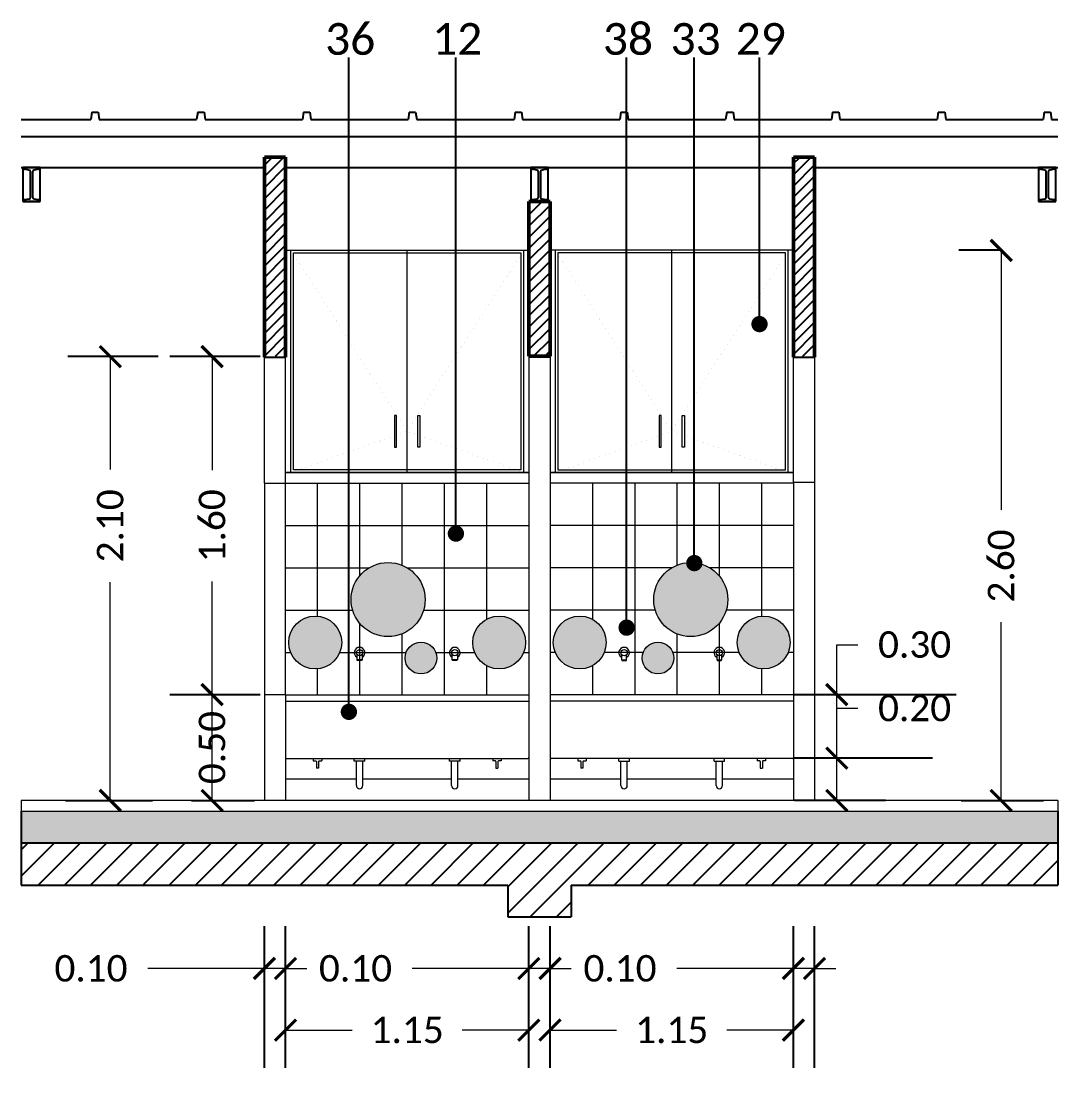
# Model space of a CAD drawing. Header units: metres. Extents: x -127.2 to -72.7, y -10.7 to 45.9.
# Drawn here: x -104.914 to -100.014, y -10.681 to -5.714 of the extents above; entities that cross this region are included whole.
import ezdxf

# ---------------------------------------------------------------- set-up
doc = ezdxf.new("R2010")
doc.units = ezdxf.units.M
doc.header["$LTSCALE"] = 0.05
doc.header["$MEASUREMENT"] = 0
doc.linetypes.add('BORDER', pattern=[44.45, 12.7, -6.35, 12.7, -6.35, 0, -6.35])
for name, color, linetype, lineweight in [('0-COT-1-50', 3, 'Continuous', 5), ('0-T-1-75-TEXTOS', 4, 'Continuous', 5), ('1.PLANTA ART SANITARIOS', 3, 'Continuous', 9), ('2.CORTE CHAPA', 3, 'Continuous', 25), ('2.CORTE PERFILES ESTRUCTURALES', 4, 'Continuous', 25), ('3. LINEA SOLADO', 4, 'Continuous', 18), ('A-LINEAS ---EJES', 253, 'BORDER', 25), ('A-LINEAS ___02', 2, 'Continuous', 0), ('AR-ARTEFACTOS SANITARIOS 02', 1, 'Continuous', 20), ('AR-ARTEFACTOS SANITARIOS DET 01', 1, 'Continuous', 9), ('AR-EQUIPAMIENTO FIJO 02', 1, 'Continuous', 20), ('AR-EQUIPAMIENTO FIJO DET 01', 1, 'Continuous', 9), ('AR-MUROS EN CORTE 05', 3, 'Continuous', 50), ('AR-MUROS EN VISTA 02', 1, 'Continuous', 20), ('en vista', 1, 'Continuous', 5), ('flechitas', 2, 'Continuous', 25), ('REVESTIMIENTOS CERAMICOS', 252, 'Continuous', 0), ('ZINGUERIAS', 1, 'Continuous', 25)]:
    doc.layers.add(name, color=color, linetype=linetype, lineweight=lineweight)
doc.layers.add('2.CORTE PLATEA', color=4, linetype='Continuous')
doc.layers.add('HATCH', color=1, linetype='Continuous')
doc.layers.add('2.CORTE RELLENO MURO', color=7, linetype='Continuous', true_color=0x9e9e9e)
doc.layers.add('AR-MUROS HATCH 00', color=7, linetype='Continuous', true_color=0x8a8a8a)
doc.layers.add('A-HATCHS', color=7, linetype='Continuous', lineweight=0, true_color=0x8c8c8c)
doc.layers.add('no Plot', color=6, linetype='Continuous', plot=False)
doc.styles.add('1-50-TEXTO-CAL', font='calibri.ttf', dxfattribs={"height": 0.125})
doc.styles.add('TCH-1-75-CA', font='calibri.ttf', dxfattribs={"height": 0.15})
doc.dimstyles.new('1-50-COTAS', dxfattribs={"dimtxt": 0.12, "dimasz": 0.1, "dimexe": 0.2, "dimexo": 0.02, "dimgap": 0.1, "dimtad": 0, "dimtoh": 1, "dimzin": 0, "dimdsep": 46, "dimtxsty": '1-50-TEXTO-CAL', "dimblk": 'ARCHTICK', "dimcen": 2, "dimclrd": 256, "dimclre": 250, "dimclrt": 256, "dimadec": 0, "dimazin": 0, "dimtfac": 1, "dimtmove": 0, "dimatfit": 3, "dimldrblk": 'DOT', "dimfxl": 1, "dimfxlon": 1, "dimtzin": 0, "dimlwd": -1, "dimarcsym": 0})

# ---------------------------------------------------------------- blocks, each defined once
blk = doc.blocks.new('_ArchTick')
at = {"color": 0, "linetype": 'ByBlock', "const_width": 0.15}
blk.add_lwpolyline([(-0.5, -0.5), (0.5, 0.5)], dxfattribs=at)
blk = doc.blocks.new('*D80')
at = {"layer": '0-COT-1-50', "color": 250, "lineweight": -2, "transparency": 16777216}
for p, q in [((-100.2754, -6.7979), (-100.4823, -6.7979)), ((-100.4716, -9.3979), (-100.0823, -9.3979))]:
    blk.add_line(p, q, dxfattribs=at)
at = {"layer": '0-COT-1-50', "transparency": 16777216}
for p, q in [((-100.2823, -6.7979), (-100.2823, -8.024)), ((-100.2823, -9.3979), (-100.2823, -8.5554))]:
    blk.add_line(p, q, dxfattribs=at)
at = {"layer": 'Defpoints', "color": 0, "transparency": 16777216}
for p in [(-100.2823, -6.7979), (-100.2554, -6.7979, 0), (-100.4916, -9.3979, 0)]:
    blk.add_point(p, dxfattribs=at)
at = {"layer": '0-COT-1-50', "transparency": 16777216, "xscale": 0.1, "yscale": 0.1, "zscale": 0.1}
for p, rotation in [((-100.2823, -6.7979), 90), ((-100.2823, -9.3979), 270)]:
    blk.add_blockref('_ArchTick', p, dxfattribs=dict(at, rotation=rotation))
at = {"layer": '0-COT-1-50', "transparency": 16777216, "insert": (-100.2823, -8.2897), "char_height": 0.125, "attachment_point": 5, "rotation": 90, "style": '1-50-TEXTO-CAL'}
blk.add_mtext('2.60', dxfattribs=at)
blk = doc.blocks.new('_Dot')
at = {"color": 0, "linetype": 'ByBlock', "lineweight": -2}
blk.add_line((-0.5, 0), (-1, 0), dxfattribs=at)
at = {"color": 0, "linetype": 'ByBlock', "const_width": 0.343}
blk.add_lwpolyline([(-0.171, 0, 1), (0.171, 0, 1)], format="xyb", close=True, dxfattribs=at)
blk = doc.blocks.new('*D79')
at = {"layer": '0-COT-1-50', "transparency": 16777216}
for p, q in [((-101.0592, -9.1979), (-101.0592, -8.9616)), ((-101.0592, -8.9616), (-100.9592, -8.9616)), ((-101.0592, -9.3979), (-101.0592, -9.1979))]:
    blk.add_line(p, q, dxfattribs=at)
at = {"layer": '0-COT-1-50', "color": 250, "lineweight": -2, "transparency": 16777216}
for p, q in [((-100.6066, -9.1979), (-101.2592, -9.1979)), ((-100.8287, -9.3979), (-101.2592, -9.3979))]:
    blk.add_line(p, q, dxfattribs=at)
at = {"layer": 'Defpoints', "color": 0, "transparency": 16777216}
for p in [(-101.0592, -9.1979), (-100.5866, -9.1979, 0), (-100.8087, -9.3979, 0)]:
    blk.add_point(p, dxfattribs=at)
at = {"layer": '0-COT-1-50', "transparency": 16777216, "xscale": 0.1, "yscale": 0.1, "zscale": 0.1}
for p, rotation in [((-101.0592, -9.1979), 90), ((-101.0592, -9.3979), 270)]:
    blk.add_blockref('_ArchTick', p, dxfattribs=dict(at, rotation=rotation))
at = {"layer": '0-COT-1-50', "transparency": 16777216, "insert": (-100.6915, -8.9616), "char_height": 0.125, "attachment_point": 5, "style": '1-50-TEXTO-CAL'}
blk.add_mtext('0.20', dxfattribs=at)
blk = doc.blocks.new('*D85')
at = {"layer": '0-COT-1-50', "color": 250, "lineweight": -2, "transparency": 16777216}
for p, q in [((-103.7844, -8.8979), (-104.2112, -8.8979)), ((-104.1084, -9.3979), (-103.8112, -9.3979))]:
    blk.add_line(p, q, dxfattribs=at)
at = {"layer": '0-COT-1-50', "transparency": 16777216}
blk.add_line((-104.0112, -9.3979), (-104.0112, -8.8979), dxfattribs=at)
at = {"layer": 'Defpoints', "color": 0, "transparency": 16777216}
for p in [(-104.0112, -8.8979), (-103.7644, -8.8979, 0), (-104.1284, -9.3979, 0)]:
    blk.add_point(p, dxfattribs=at)
at = {"layer": '0-COT-1-50', "transparency": 16777216, "xscale": 0.1, "yscale": 0.1, "zscale": 0.1}
for p, rotation in [((-104.0112, -8.8979), 90), ((-104.0112, -9.3979), 270)]:
    blk.add_blockref('_ArchTick', p, dxfattribs=dict(at, rotation=rotation))
at = {"layer": '0-COT-1-50', "transparency": 16777216, "insert": (-104.0112, -9.1479), "char_height": 0.125, "attachment_point": 5, "rotation": 90, "style": '1-50-TEXTO-CAL'}
blk.add_mtext('0.50', dxfattribs=at)
blk = doc.blocks.new('*D86')
at = {"layer": '0-COT-1-50', "color": 250, "lineweight": -2, "transparency": 16777216}
for p, q in [((-103.7843, -7.3003), (-104.2112, -7.3003)), ((-104.0112, -8.8979), (-104.2112, -8.8979))]:
    blk.add_line(p, q, dxfattribs=at)
at = {"layer": '0-COT-1-50', "transparency": 16777216}
for p, q in [((-104.0112, -7.3003), (-104.0112, -7.8371)), ((-104.0112, -8.8979), (-104.0112, -8.3627))]:
    blk.add_line(p, q, dxfattribs=at)
at = {"layer": 'Defpoints', "color": 0, "transparency": 16777216}
for p in [(-104.0112, -7.3003), (-103.7644, -7.3003, -0.0516), (-103.9963, -8.8979, 0)]:
    blk.add_point(p, dxfattribs=at)
at = {"layer": '0-COT-1-50', "transparency": 16777216, "xscale": 0.1, "yscale": 0.1, "zscale": 0.1}
for p, rotation in [((-104.0112, -7.3003), 90), ((-104.0112, -8.8979), 270)]:
    blk.add_blockref('_ArchTick', p, dxfattribs=dict(at, rotation=rotation))
at = {"layer": '0-COT-1-50', "transparency": 16777216, "insert": (-104.0112, -8.0999), "char_height": 0.125, "attachment_point": 5, "rotation": 90, "style": '1-50-TEXTO-CAL'}
blk.add_mtext('1.60', dxfattribs=at)
blk = doc.blocks.new('*D87')
at = {"layer": '0-COT-1-50', "color": 250, "lineweight": -2, "transparency": 16777216}
for p, q in [((-104.2659, -7.3003), (-104.6927, -7.3003)), ((-104.704, -9.3979), (-104.2927, -9.3979))]:
    blk.add_line(p, q, dxfattribs=at)
at = {"layer": '0-COT-1-50', "transparency": 16777216}
for p, q in [((-104.4927, -7.3003), (-104.4927, -7.8342)), ((-104.4927, -9.3979), (-104.4927, -8.3656))]:
    blk.add_line(p, q, dxfattribs=at)
at = {"layer": 'Defpoints', "color": 0, "transparency": 16777216}
for p in [(-104.4927, -7.3003), (-104.246, -7.3003, -0.0516), (-104.7239, -9.3979, 0.0162)]:
    blk.add_point(p, dxfattribs=at)
at = {"layer": '0-COT-1-50', "transparency": 16777216, "xscale": 0.1, "yscale": 0.1, "zscale": 0.1}
for p, rotation in [((-104.4927, -7.3003), 90), ((-104.4927, -9.3979), 270)]:
    blk.add_blockref('_ArchTick', p, dxfattribs=dict(at, rotation=rotation))
at = {"layer": '0-COT-1-50', "transparency": 16777216, "insert": (-104.4927, -8.0999), "char_height": 0.125, "attachment_point": 5, "rotation": 90, "style": '1-50-TEXTO-CAL'}
blk.add_mtext('2.10', dxfattribs=at)
blk = doc.blocks.new('*D88')
at = {"layer": '0-COT-1-50', "transparency": 16777216}
for p, q in [((-101.0592, -8.8979), (-101.0592, -8.6616)), ((-101.0592, -8.6616), (-100.9592, -8.6616)), ((-101.0592, -9.1979), (-101.0592, -8.8979))]:
    blk.add_line(p, q, dxfattribs=at)
at = {"layer": '0-COT-1-50', "color": 250, "lineweight": -2, "transparency": 16777216}
for p, q in [((-100.4956, -8.8979), (-101.2592, -8.8979)), ((-100.8287, -9.1979), (-101.2592, -9.1979))]:
    blk.add_line(p, q, dxfattribs=at)
at = {"layer": 'Defpoints', "color": 0, "transparency": 16777216}
for p in [(-101.0592, -8.8979), (-100.4756, -8.8979, 0), (-100.8087, -9.1979, 0)]:
    blk.add_point(p, dxfattribs=at)
at = {"layer": '0-COT-1-50', "transparency": 16777216, "xscale": 0.1, "yscale": 0.1, "zscale": 0.1}
for p, rotation in [((-101.0592, -8.8979), 90), ((-101.0592, -9.1979), 270)]:
    blk.add_blockref('_ArchTick', p, dxfattribs=dict(at, rotation=rotation))
at = {"layer": '0-COT-1-50', "transparency": 16777216, "insert": (-100.6915, -8.6616), "char_height": 0.125, "attachment_point": 5, "style": '1-50-TEXTO-CAL'}
blk.add_mtext('0.30', dxfattribs=at)
blk = doc.blocks.new('*D91')
at = {"layer": '0-COT-1-50', "color": 250, "lineweight": -2, "transparency": 16777216}
for p, q in [((-102.4144, -10.6611), (-102.4144, -10.2829)), ((-101.2644, -10.6611), (-101.2644, -10.2829))]:
    blk.add_line(p, q, dxfattribs=at)
at = {"layer": '0-COT-1-50', "transparency": 16777216}
for p, q in [((-102.4144, -10.4829), (-102.0999, -10.4829)), ((-101.2644, -10.4829), (-101.579, -10.4829))]:
    blk.add_line(p, q, dxfattribs=at)
at = {"layer": 'Defpoints', "color": 0, "transparency": 16777216}
for p in [(-102.4144, -10.4829), (-102.4144, -10.6811, 0), (-101.2644, -10.6811, 0)]:
    blk.add_point(p, dxfattribs=at)
at = {"layer": '0-COT-1-50', "transparency": 16777216, "xscale": 0.1, "yscale": 0.1, "zscale": 0.1, "rotation": 180}
blk.add_blockref('_ArchTick', (-102.4144, -10.4829), dxfattribs=at)
at = {"layer": '0-COT-1-50', "transparency": 16777216, "xscale": 0.1, "yscale": 0.1, "zscale": 0.1}
blk.add_blockref('_ArchTick', (-101.2644, -10.4829), dxfattribs=at)
at = {"layer": '0-COT-1-50', "transparency": 16777216, "insert": (-101.8394, -10.4829), "char_height": 0.125, "attachment_point": 5, "style": '1-50-TEXTO-CAL'}
blk.add_mtext('1.15', dxfattribs=at)
blk = doc.blocks.new('*D92')
at = {"layer": '0-COT-1-50', "color": 250, "lineweight": -2, "transparency": 16777216}
for p, q in [((-101.2644, -10.6611), (-101.2644, -9.9919)), ((-101.1644, -10.6611), (-101.1644, -9.9919))]:
    blk.add_line(p, q, dxfattribs=at)
at = {"layer": '0-COT-1-50', "transparency": 16777216}
for p, q in [((-101.2644, -10.1919), (-101.8159, -10.1919)), ((-101.1644, -10.1919), (-101.2644, -10.1919)), ((-101.1644, -10.1919), (-101.0644, -10.1919))]:
    blk.add_line(p, q, dxfattribs=at)
at = {"layer": 'Defpoints', "color": 0, "transparency": 16777216}
for p in [(-101.2644, -10.1919), (-101.2644, -10.6811, 0), (-101.1644, -10.6811, 0)]:
    blk.add_point(p, dxfattribs=at)
at = {"layer": '0-COT-1-50', "transparency": 16777216, "xscale": 0.1, "yscale": 0.1, "zscale": 0.1}
blk.add_blockref('_ArchTick', (-101.2644, -10.1919), dxfattribs=at)
at = {"layer": '0-COT-1-50', "transparency": 16777216, "xscale": 0.1, "yscale": 0.1, "zscale": 0.1, "rotation": 180}
blk.add_blockref('_ArchTick', (-101.1644, -10.1919), dxfattribs=at)
at = {"layer": '0-COT-1-50', "transparency": 16777216, "insert": (-102.0836, -10.1919), "char_height": 0.125, "attachment_point": 5, "style": '1-50-TEXTO-CAL'}
blk.add_mtext('0.10', dxfattribs=at)
blk = doc.blocks.new('*D93')
at = {"layer": '0-COT-1-50', "color": 250, "lineweight": -2, "transparency": 16777216}
for p, q in [((-103.6644, -10.6611), (-103.6644, -10.2829)), ((-102.5144, -10.6611), (-102.5144, -10.2829))]:
    blk.add_line(p, q, dxfattribs=at)
at = {"layer": '0-COT-1-50', "transparency": 16777216}
for p, q in [((-103.6644, -10.4829), (-103.3499, -10.4829)), ((-102.5144, -10.4829), (-102.829, -10.4829))]:
    blk.add_line(p, q, dxfattribs=at)
at = {"layer": 'Defpoints', "color": 0, "transparency": 16777216}
for p in [(-103.6644, -10.4829), (-103.6644, -10.6811, 0), (-102.5144, -10.6811, 0)]:
    blk.add_point(p, dxfattribs=at)
at = {"layer": '0-COT-1-50', "transparency": 16777216, "xscale": 0.1, "yscale": 0.1, "zscale": 0.1, "rotation": 180}
blk.add_blockref('_ArchTick', (-103.6644, -10.4829), dxfattribs=at)
at = {"layer": '0-COT-1-50', "transparency": 16777216, "xscale": 0.1, "yscale": 0.1, "zscale": 0.1}
blk.add_blockref('_ArchTick', (-102.5144, -10.4829), dxfattribs=at)
at = {"layer": '0-COT-1-50', "transparency": 16777216, "insert": (-103.0894, -10.4829), "char_height": 0.125, "attachment_point": 5, "style": '1-50-TEXTO-CAL'}
blk.add_mtext('1.15', dxfattribs=at)
blk = doc.blocks.new('*D94')
at = {"layer": '0-COT-1-50', "color": 250, "lineweight": -2, "transparency": 16777216}
for p, q in [((-102.5144, -10.6611), (-102.5144, -9.9919)), ((-102.4144, -10.6611), (-102.4144, -9.9919))]:
    blk.add_line(p, q, dxfattribs=at)
at = {"layer": '0-COT-1-50', "transparency": 16777216}
for p, q in [((-102.5144, -10.1919), (-103.0659, -10.1919)), ((-102.4144, -10.1919), (-102.5144, -10.1919)), ((-102.4144, -10.1919), (-102.3144, -10.1919))]:
    blk.add_line(p, q, dxfattribs=at)
at = {"layer": 'Defpoints', "color": 0, "transparency": 16777216}
for p in [(-102.5144, -10.1919), (-102.5144, -10.6811, 0), (-102.4144, -10.6811, 0)]:
    blk.add_point(p, dxfattribs=at)
at = {"layer": '0-COT-1-50', "transparency": 16777216, "xscale": 0.1, "yscale": 0.1, "zscale": 0.1}
blk.add_blockref('_ArchTick', (-102.5144, -10.1919), dxfattribs=at)
at = {"layer": '0-COT-1-50', "transparency": 16777216, "xscale": 0.1, "yscale": 0.1, "zscale": 0.1, "rotation": 180}
blk.add_blockref('_ArchTick', (-102.4144, -10.1919), dxfattribs=at)
at = {"layer": '0-COT-1-50', "transparency": 16777216, "insert": (-103.3336, -10.1919), "char_height": 0.125, "attachment_point": 5, "style": '1-50-TEXTO-CAL'}
blk.add_mtext('0.10', dxfattribs=at)
blk = doc.blocks.new('*D95')
at = {"layer": '0-COT-1-50', "color": 250, "lineweight": -2, "transparency": 16777216}
for p, q in [((-103.7644, -10.6611), (-103.7644, -9.9919)), ((-103.6644, -10.6611), (-103.6644, -9.9919))]:
    blk.add_line(p, q, dxfattribs=at)
at = {"layer": '0-COT-1-50', "transparency": 16777216}
for p, q in [((-103.7644, -10.1919), (-104.3159, -10.1919)), ((-103.6644, -10.1919), (-103.7644, -10.1919)), ((-103.6644, -10.1919), (-103.5644, -10.1919))]:
    blk.add_line(p, q, dxfattribs=at)
at = {"layer": 'Defpoints', "color": 0, "transparency": 16777216}
for p in [(-103.7644, -10.1919), (-103.7644, -10.6811, 0), (-103.6644, -10.6811, 0)]:
    blk.add_point(p, dxfattribs=at)
at = {"layer": '0-COT-1-50', "transparency": 16777216, "xscale": 0.1, "yscale": 0.1, "zscale": 0.1}
blk.add_blockref('_ArchTick', (-103.7644, -10.1919), dxfattribs=at)
at = {"layer": '0-COT-1-50', "transparency": 16777216, "xscale": 0.1, "yscale": 0.1, "zscale": 0.1, "rotation": 180}
blk.add_blockref('_ArchTick', (-103.6644, -10.1919), dxfattribs=at)
at = {"layer": '0-COT-1-50', "transparency": 16777216, "insert": (-104.5836, -10.1919), "char_height": 0.125, "attachment_point": 5, "style": '1-50-TEXTO-CAL'}
blk.add_mtext('0.10', dxfattribs=at)

msp = doc.modelspace()

# ---------------------------------------------------------------- hatches: boundary and pattern name
at = {"layer": '2.CORTE RELLENO MURO'}
msp.add_hatch(color=256, dxfattribs=at).paths.add_polyline_path([(-100.0139, -9.4479), (-104.9144, -9.4479), (-104.9144, -9.5979), (-100.0139, -9.5979)])
at = {"layer": 'A-HATCHS'}
h = msp.add_hatch(color=256, dxfattribs=at)
h.dxf.hatch_style = 1
h.set_gradient(color1=(132, 132, 132), tint=1)
h.paths.add_polyline_path([(-103.0046, -8.4484, 1), (-103.3546, -8.4484, 1)])
h = msp.add_hatch(color=256, dxfattribs=at)
h.dxf.hatch_style = 1
h.set_gradient(color1=(132, 132, 132), tint=1)
h.paths.add_polyline_path([(-101.9243, -8.4484, 1), (-101.5743, -8.4484, 1)])
h = msp.add_hatch(color=256, dxfattribs=at)
h.dxf.hatch_style = 1
h.set_gradient(color1=(132, 132, 132), tint=1)
h.paths.add_polyline_path([(-103.399, -8.6514, 1), (-103.649, -8.6514, 1)])
h = msp.add_hatch(color=256, dxfattribs=at)
h.dxf.hatch_style = 1
h.set_gradient(color1=(132, 132, 132), tint=1)
h.paths.add_polyline_path([(-102.399, -8.6514, 1), (-102.149, -8.6514, 1)])
h = msp.add_hatch(color=256, dxfattribs=at)
h.dxf.hatch_style = 1
h.set_gradient(color1=(132, 132, 132), tint=1)
h.paths.add_polyline_path([(-101.5299, -8.6514, 1), (-101.2799, -8.6514, 1)])
h = msp.add_hatch(color=256, dxfattribs=at)
h.dxf.hatch_style = 1
h.set_gradient(color1=(132, 132, 132), tint=1)
h.paths.add_polyline_path([(-102.9497, -8.7251, 1), (-103.0997, -8.7251, 1)])
at = {"layer": 'AR-MUROS HATCH 00'}
h = msp.add_hatch(dxfattribs=at)
h.set_pattern_fill('ANSI31', color=256, scale=0.3, style=0)
h.paths.add_polyline_path([(-103.7644, -7.2979), (-103.7644, -6.3569), (-103.6644, -6.3569), (-103.6644, -7.2979)])
h = msp.add_hatch(dxfattribs=at)
h.set_pattern_fill('ANSI31', color=256, scale=0.3, style=0)
h.paths.add_polyline_path([(-101.2644, -7.2979), (-101.2644, -6.3569), (-101.1644, -6.3569), (-101.1644, -7.2979)])
h = msp.add_hatch(dxfattribs=at)
h.set_pattern_fill('ANSI31', color=256, scale=0.3, style=0)
h.paths.add_polyline_path([(-102.4144, -6.5672), (-102.5144, -6.5672), (-102.5144, -7.2979), (-102.4144, -7.2979)])
at = {"layer": 'en vista'}
h = msp.add_hatch(color=256, dxfattribs=at)
h.dxf.hatch_style = 1
h.set_gradient(color1=(132, 132, 132), tint=1)
h.paths.add_polyline_path([(-102.5299, -8.6514, 1), (-102.7799, -8.6514, 1)])
edge = h.paths.add_edge_path(flags=0)
edge.add_arc((-102.6549, -8.6514), 0.125, 0, 180)
edge.add_arc((-102.6549, -8.6514), 0.125, 180, 360)
edge = h.paths.add_edge_path(flags=0)
edge.add_arc((-102.6549, -8.6514), 0.125, 0, 180)
edge.add_arc((-102.6549, -8.6514), 0.125, 180, 360)
edge = h.paths.add_edge_path(flags=0)
edge.add_arc((-102.6549, -8.6514), 0.125, 0, 180)
edge.add_arc((-102.6549, -8.6514), 0.125, 180, 360)
h = msp.add_hatch(color=256, dxfattribs=at)
h.dxf.hatch_style = 1
h.set_gradient(color1=(132, 132, 132), tint=1)
h.paths.add_polyline_path([(-101.9792, -8.7251, 1), (-101.8292, -8.7251, 1)])
at = {"layer": 'HATCH', "ltscale": 2}
h = msp.add_hatch(dxfattribs=at)
h.set_pattern_fill('ANSI31', color=256, scale=0.7, style=0)
h.paths.add_polyline_path([(-102.3144, -9.7979), (-100.0139, -9.7979), (-100.0139, -9.5979), (-104.9144, -9.5979), (-104.9144, -9.7979), (-102.6144, -9.7979), (-102.6144, -9.9479), (-102.3144, -9.9479)])

# ---------------------------------------------------------------- linework, layer by layer
at = {"layer": '1.PLANTA ART SANITARIOS', "elevation": 0}
for points in [[(-103.1394, -7.5779), (-103.1494, -7.5779), (-103.1494, -7.7279), (-103.1394, -7.7279)], [(-103.0394, -7.5779), (-103.0294, -7.5779), (-103.0294, -7.7279), (-103.0394, -7.7279)], [(-101.8894, -7.5779), (-101.8994, -7.5779), (-101.8994, -7.7279), (-101.8894, -7.7279)], [(-101.7894, -7.5779), (-101.7794, -7.5779), (-101.7794, -7.7279), (-101.7894, -7.7279)]]:
    msp.add_lwpolyline(points, close=True, dxfattribs=at)
at = {"layer": '2.CORTE CHAPA'}
for p, q in [((-104.5794, -6.1454, 31.3086), (-104.5844, -6.1804, 33.5586)), ((-104.5794, -6.1454, 32.0777), (-104.5494, -6.1454, 32.1214)), ((-104.5494, -6.1454, 31.3086), (-104.5444, -6.1804, 33.5586)), ((-104.0794, -6.1454, 30.579), (-104.0844, -6.1804, 32.8291)), ((-104.0794, -6.1454, 31.3481), (-104.0494, -6.1454, 31.3919)), ((-104.0494, -6.1454, 30.579), (-104.0444, -6.1804, 32.8291)), ((-103.5794, -6.1454, 31.3086), (-103.5844, -6.1804, 33.5586)), ((-103.5794, -6.1454, 32.0777), (-103.5494, -6.1454, 32.1214)), ((-103.5494, -6.1454, 31.3086), (-103.5444, -6.1804, 33.5586)), ((-103.0794, -6.1454, 30.579), (-103.0844, -6.1804, 32.8291)), ((-103.0794, -6.1454, 31.3481), (-103.0494, -6.1454, 31.3919)), ((-103.0494, -6.1454, 30.579), (-103.0444, -6.1804, 32.8291)), ((-102.5794, -6.1454, 31.3086), (-102.5844, -6.1804, 33.5586)), ((-102.5794, -6.1454, 32.0777), (-102.5494, -6.1454, 32.1214)), ((-102.5494, -6.1454, 31.3086), (-102.5444, -6.1804, 33.5586)), ((-102.0794, -6.1454, 30.579), (-102.0844, -6.1804, 32.8291)), ((-102.0794, -6.1454, 31.3481), (-102.0494, -6.1454, 31.3919)), ((-102.0494, -6.1454, 30.579), (-102.0444, -6.1804, 32.8291)), ((-101.5794, -6.1454, 31.3086), (-101.5844, -6.1804, 33.5586)), ((-101.5794, -6.1454, 32.0777), (-101.5494, -6.1454, 32.1214)), ((-101.5494, -6.1454, 31.3086), (-101.5444, -6.1804, 33.5586)), ((-101.0794, -6.1454, 30.579), (-101.0844, -6.1804, 32.8291)), ((-101.0794, -6.1454, 31.3481), (-101.0494, -6.1454, 31.3919)), ((-101.0494, -6.1454, 30.579), (-101.0444, -6.1804, 32.8291)), ((-100.5794, -6.1454, 31.3086), (-100.5844, -6.1804, 33.5586)), ((-100.5794, -6.1454, 32.0777), (-100.5494, -6.1454, 32.1214)), ((-100.5494, -6.1454, 31.3086), (-100.5444, -6.1804, 33.5586)), ((-100.0794, -6.1454, 30.579), (-100.0844, -6.1804, 32.8291)), ((-100.0794, -6.1454, 31.3481), (-100.0494, -6.1454, 31.3919)), ((-100.0494, -6.1454, 30.579), (-100.0444, -6.1804, 32.8291)), ((-104.9144, -6.1804, 18.4572), (-104.5844, -6.1804, 18.9387)), ((-104.5444, -6.1804, 18.9971), (-104.0844, -6.1804, 19.6683)), ((-104.0444, -6.1804, 19.7266), (-103.5844, -6.1804, 20.3978)), ((-103.5444, -6.1804, 20.4562), (-103.0844, -6.1804, 21.1273)), ((-103.0444, -6.1804, 21.1857), (-102.5844, -6.1804, 21.8569)), ((-102.5444, -6.1804, 21.9152), (-102.0844, -6.1804, 22.5864)), ((-102.0444, -6.1804, 22.6448), (-101.5844, -6.1804, 23.316)), ((-101.5444, -6.1804, 23.3743), (-101.0844, -6.1804, 24.0455)), ((-101.0444, -6.1804, 24.1039), (-100.5844, -6.1804, 24.775)), ((-100.5444, -6.1804, 24.8334), (-100.0844, -6.1804, 25.5046)), ((-100.0444, -6.1804, 25.5629), (-100.0144, -6.1804, 25.6067)), ((-104.9144, -6.2604, 18.398), (-100.0144, -6.2604, 25.5245))]:
    msp.add_line(p, q, dxfattribs=at)
at = {"layer": '2.CORTE PERFILES ESTRUCTURALES'}
for p, q in [((-104.8234, -6.4069, 0), (-104.9054, -6.4069, 0)), ((-104.9054, -6.4069, 0), (-104.9054, -6.5672, -20)), ((-104.8234, -6.4069, 20), (-104.9054, -6.4069, 20)), ((-104.8234, -6.5672, -20), (-104.8234, -6.4069, 0)), ((-102.4234, -6.4069, 25), (-102.5054, -6.4069, 25)), ((-102.4234, -6.4069, 5), (-102.5054, -6.4069, 5)), ((-102.5054, -6.4069, 5), (-102.5054, -6.5672, -15)), ((-102.4234, -6.5672, -15), (-102.4234, -6.4069, 5)), ((-100.0234, -6.4069, 10), (-100.1054, -6.4069, 10)), ((-100.1054, -6.4069, 10), (-100.1054, -6.5672, -10)), ((-100.0234, -6.4069, 30), (-100.1054, -6.4069, 30)), ((-100.0234, -6.5672, -10), (-100.0234, -6.4069, 10)), ((-104.877, -6.4184, 10), (-104.8978, -6.4149, 20)), ((-104.8694, -6.5473, -20), (-104.8694, -6.4267, 10)), ((-104.8595, -6.4267, 10), (-104.8595, -6.5473, -20)), ((-104.8311, -6.4149, 20), (-104.8519, -6.4184, 10)), ((-102.477, -6.4184, 15), (-102.4978, -6.4149, 25)), ((-102.4694, -6.5473, -15), (-102.4694, -6.4267, 15)), ((-102.4595, -6.4267, 15), (-102.4595, -6.5473, -15)), ((-102.4311, -6.4149, 25), (-102.4519, -6.4184, 15)), ((-100.077, -6.4184, 20), (-100.0978, -6.4149, 30)), ((-100.0694, -6.5473, -10), (-100.0694, -6.4267, 20)), ((-100.0595, -6.4267, 20), (-100.0595, -6.5473, -10)), ((-100.0311, -6.4149, 30), (-100.0519, -6.4184, 20)), ((-104.877, -6.5556, -20), (-104.8978, -6.5592, -10)), ((-104.8311, -6.5592, -10), (-104.8519, -6.5556, -20)), ((-102.477, -6.5556, -15), (-102.4978, -6.5592, -5)), ((-102.4311, -6.5592, -5), (-102.4519, -6.5556, -15)), ((-100.077, -6.5556, -10), (-100.0978, -6.5592, 0)), ((-100.0311, -6.5592, 0), (-100.0519, -6.5556, -10)), ((-104.8234, -6.5671, -10), (-104.9054, -6.5671, -10)), ((-104.9054, -6.5672, -20), (-104.8234, -6.5672, -20)), ((-102.4234, -6.5671, -5), (-102.5054, -6.5671, -5)), ((-102.5054, -6.5672, -15), (-102.4234, -6.5672, -15)), ((-100.0234, -6.5671, 0), (-100.1054, -6.5671, 0)), ((-100.1054, -6.5672, -10), (-100.0234, -6.5672, -10))]:
    msp.add_line(p, q, dxfattribs=at)
for centre, radius, start, end in [((-104.8978, -6.4072, 20), 0.00762, 177.3735, 270.1024), ((-104.8311, -6.4072, 20), 0.00762, 269.8976, 2.6265), ((-102.4978, -6.4072, 25), 0.00762, 177.3735, 270.1024), ((-102.4311, -6.4072, 25), 0.00762, 269.8976, 2.6265), ((-100.0978, -6.4072, 30), 0.00762, 177.3735, 270.1024), ((-100.0311, -6.4072, 30), 0.00762, 269.8976, 2.6265), ((-104.878, -6.427, 10), 0.00863, 1.8906, 83.4072), ((-104.8509, -6.427, 10), 0.00863, 96.5928, 178.1094), ((-102.478, -6.427, 15), 0.00863, 1.8906, 83.4072), ((-102.4509, -6.427, 15), 0.00863, 96.5928, 178.1094), ((-100.078, -6.427, 20), 0.00863, 1.8906, 83.4072), ((-100.0509, -6.427, 20), 0.00863, 96.5928, 178.1094), ((-104.878, -6.547, -20), 0.00863, 276.5928, 358.1094), ((-104.8509, -6.547, -20), 0.00863, 181.8906, 263.4072), ((-102.478, -6.547, -15), 0.00863, 276.5928, 358.1094), ((-102.4509, -6.547, -15), 0.00863, 181.8906, 263.4072), ((-100.078, -6.547, -10), 0.00863, 276.5928, 358.1094), ((-100.0509, -6.547, -10), 0.00863, 181.8906, 263.4072), ((-104.8978, -6.5668, -10), 0.00762, 89.8976, 182.6265), ((-104.8311, -6.5668, -10), 0.00762, 357.3735, 90.1024), ((-102.4978, -6.5668, -5), 0.00762, 89.8976, 182.6265), ((-102.4311, -6.5668, -5), 0.00762, 357.3735, 90.1024), ((-100.0978, -6.5668, 0), 0.00762, 89.8976, 182.6265), ((-100.0311, -6.5668, 0), 0.00762, 357.3735, 90.1024)]:
    msp.add_arc(centre, radius, start, end, dxfattribs=at)
at = {"layer": '2.CORTE PLATEA'}
for p, q in [((-104.9144, -9.4479, 0), (-104.9144, -9.7979, 0)), ((-100.0139, -9.4479, 0), (-100.0139, -9.7979, 0)), ((-104.9144, -9.5979, 0), (-100.0139, -9.5979, 0)), ((-104.9144, -9.7979, 0), (-102.6144, -9.7979, 0)), ((-102.6144, -9.7979, 0), (-102.6144, -9.9479, 0)), ((-102.3144, -9.7979, 0), (-102.3144, -9.9479, 0)), ((-102.3144, -9.7979, 0), (-100.0139, -9.7979, 0)), ((-102.6144, -9.9479, 0), (-102.3144, -9.9479, 0))]:
    msp.add_line(p, q, dxfattribs=at)
at = {"layer": '3. LINEA SOLADO'}
for p, q in [((-100.0144, -9.3979, 0), (-104.9144, -9.3979, 0)), ((-104.9144, -9.3979, 0), (-104.9144, -9.4479, 0)), ((-100.0144, -9.3979, 0), (-100.0144, -9.4479, 0)), ((-104.9144, -9.4479, 0), (-100.0139, -9.4479, 0))]:
    msp.add_line(p, q, dxfattribs=at)
at = {"layer": 'A-HATCHS'}
for p, q in [((-103.6644, -7.8979, 0), (-102.5144, -7.8979, 0)), ((-103.5144, -7.8979, 0), (-103.5144, -8.5267, 0)), ((-103.3144, -7.8979, 0), (-103.3144, -8.3368, 0)), ((-103.1144, -7.8979, 0), (-103.1144, -8.2859, 0)), ((-102.9144, -7.8979, 0), (-102.9144, -8.8979, 0)), ((-102.7144, -7.8979, 0), (-102.7144, -8.5415, 0)), ((-101.2644, -7.8979, 0), (-102.4144, -7.8979, 0)), ((-102.2144, -7.8979, 0), (-102.2144, -8.5415, 0)), ((-102.0144, -7.8979, 0), (-102.0144, -8.8979, 0)), ((-101.8144, -7.8979, 0), (-101.8144, -8.2859, 0)), ((-101.6144, -7.8979, 0), (-101.6144, -8.3368, 0)), ((-101.4144, -7.8979, 0), (-101.4144, -8.5267, 0)), ((-103.6644, -8.0979, 0), (-102.5144, -8.0979, 0)), ((-101.2644, -8.0979, 0), (-102.4144, -8.0979, 0)), ((-103.6644, -8.2979, 0), (-103.269, -8.2979, 0)), ((-103.0903, -8.2979, 0), (-102.5144, -8.2979, 0)), ((-101.8386, -8.2979, 0), (-102.4144, -8.2979, 0)), ((-101.2644, -8.2979, 0), (-101.6599, -8.2979, 0)), ((-103.6644, -8.4979, 0), (-103.3475, -8.4979, 0)), ((-103.0118, -8.4979, 0), (-102.5144, -8.4979, 0)), ((-101.9171, -8.4979, 0), (-102.4144, -8.4979, 0)), ((-101.2644, -8.4979, 0), (-101.5814, -8.4979, 0)), ((-103.3144, -8.5599, 0), (-103.3144, -8.8979, 0)), ((-101.6144, -8.5599, 0), (-101.6144, -8.8979, 0)), ((-103.3144, -8.593, 0), (-103.3144, -8.8766, 0)), ((-103.1144, -8.6108, 0), (-103.1144, -8.8979, 0)), ((-101.8144, -8.6108, 0), (-101.8144, -8.8979, 0)), ((-101.6145, -8.593, 0), (-101.6145, -8.8766, 0)), ((-103.6644, -8.6979, 0), (-103.6401, -8.6979, 0)), ((-103.408, -8.6979, 0), (-103.0946, -8.6979, 0)), ((-102.5388, -8.6979, 0), (-102.5144, -8.6979, 0)), ((-102.3901, -8.6979, 0), (-102.4144, -8.6979, 0)), ((-101.9741, -8.6979, 0), (-102.158, -8.6979, 0)), ((-101.5209, -8.6979, 0), (-101.8343, -8.6979, 0)), ((-101.2644, -8.6979, 0), (-101.2888, -8.6979, 0)), ((-103.5144, -8.776, 0), (-103.5144, -8.8979, 0)), ((-102.7144, -8.7613, 0), (-102.7144, -8.8979, 0)), ((-102.2144, -8.7613, 0), (-102.2144, -8.8979, 0)), ((-101.4144, -8.776, 0), (-101.4144, -8.8979, 0))]:
    msp.add_line(p, q, dxfattribs=at)
at = {"layer": 'A-LINEAS ---EJES', "const_width": 0.0001, "elevation": 0}
for points in [[(-103.6394, -6.7979), (-103.0894, -7.6529), (-103.6394, -7.8479)], [(-102.5395, -6.7979), (-103.0894, -7.6529), (-102.5394, -7.8479)], [(-102.3894, -6.7979), (-101.8394, -7.6529), (-102.3894, -7.8479)], [(-101.2895, -6.7979), (-101.8394, -7.6529), (-101.2894, -7.8479)]]:
    msp.add_lwpolyline(points, dxfattribs=at)
at = {"layer": 'A-LINEAS ___02'}
for p, q in [((-103.3294, -9.2979, 0), (-103.6644, -9.2979, 0)), ((-102.8794, -9.2979, 0), (-103.2994, -9.2979, 0)), ((-102.5144, -9.2979, 0), (-102.8494, -9.2979, 0)), ((-102.0794, -9.2979, 0), (-102.4144, -9.2979, 0)), ((-101.6294, -9.2979, 0), (-102.0494, -9.2979, 0)), ((-101.2644, -9.2979, 0), (-101.5994, -9.2979, 0))]:
    msp.add_line(p, q, dxfattribs=at)
at = {"layer": 'AR-ARTEFACTOS SANITARIOS 02'}
for p, q in [((-103.6644, -8.8979, 0), (-102.5144, -8.8979, 0)), ((-103.6644, -8.8979, 0), (-103.6644, -9.1945, 0)), ((-103.6644, -8.9279, 0), (-102.5144, -8.9279, 0)), ((-102.5144, -8.8979, 0), (-102.5144, -9.1927, 0)), ((-101.2644, -8.8979, 0), (-102.4144, -8.8979, 0)), ((-102.4144, -8.8979, 0), (-102.4144, -9.1927, 0)), ((-101.2644, -8.9279, 0), (-102.4144, -8.9279, 0)), ((-101.2644, -8.8979, 0), (-101.2644, -9.1945, 0)), ((-103.6594, -9.1995, 0), (-103.3105, -9.1995, 0)), ((-103.3105, -9.1995, 0), (-102.519, -9.1995, 0)), ((-101.6184, -9.1995, 0), (-102.4099, -9.1995, 0)), ((-101.2694, -9.1995, 0), (-101.6184, -9.1995, 0))]:
    msp.add_line(p, q, dxfattribs=at)
for centre, start, end in [((-103.6594, -9.1945, 0), 180, 270), ((-102.5194, -9.1945, 0), 270, 0), ((-102.4094, -9.1945, 0), 180, 270), ((-101.2694, -9.1945, 0), 270, 0)]:
    msp.add_arc(centre, 0.005, start, end, dxfattribs=at)
at = {"layer": 'AR-ARTEFACTOS SANITARIOS DET 01'}
for p, q in [((-103.3226, -8.7329, 0), (-103.3226, -8.7359, 0)), ((-103.3199, -8.7329, 0), (-103.3199, -8.7359, 0)), ((-103.3173, -8.7329, 0), (-103.3173, -8.7359, 0)), ((-103.3146, -8.7329, 0), (-103.3146, -8.7359, 0)), ((-103.312, -8.7329, 0), (-103.312, -8.7359, 0)), ((-103.3093, -8.7329, 0), (-103.3093, -8.7359, 0)), ((-103.3067, -8.7329, 0), (-103.3067, -8.7359, 0)), ((-102.8726, -8.7329, 0), (-102.8726, -8.7359, 0)), ((-102.87, -8.7329, 0), (-102.87, -8.7359, 0)), ((-102.8673, -8.7329, 0), (-102.8673, -8.7359, 0)), ((-102.8647, -8.7329, 0), (-102.8647, -8.7359, 0)), ((-102.862, -8.7329, 0), (-102.862, -8.7359, 0)), ((-102.8594, -8.7329, 0), (-102.8594, -8.7359, 0)), ((-102.8567, -8.7329, 0), (-102.8567, -8.7359, 0)), ((-102.0721, -8.7329, 0), (-102.0721, -8.7359, 0)), ((-102.0695, -8.7329, 0), (-102.0695, -8.7359, 0)), ((-102.0669, -8.7329, 0), (-102.0669, -8.7359, 0)), ((-102.0642, -8.7329, 0), (-102.0642, -8.7359, 0)), ((-102.0616, -8.7329, 0), (-102.0616, -8.7359, 0)), ((-102.0589, -8.7329, 0), (-102.0589, -8.7359, 0)), ((-102.0563, -8.7329, 0), (-102.0563, -8.7359, 0)), ((-101.6222, -8.7329, 0), (-101.6222, -8.7359, 0)), ((-101.6195, -8.7329, 0), (-101.6195, -8.7359, 0)), ((-101.6169, -8.7329, 0), (-101.6169, -8.7359, 0)), ((-101.6142, -8.7329, 0), (-101.6142, -8.7359, 0)), ((-101.6116, -8.7329, 0), (-101.6116, -8.7359, 0)), ((-101.609, -8.7329, 0), (-101.609, -8.7359, 0)), ((-101.6063, -8.7329, 0), (-101.6063, -8.7359, 0)), ((-103.5333, -9.1995, 0), (-103.5333, -9.2109, 0)), ((-103.5333, -9.2109, 0), (-103.5208, -9.2109, 0)), ((-103.5183, -9.2134, 0), (-103.5183, -9.2456, 0)), ((-103.5083, -9.2134, 0), (-103.5083, -9.2456, 0)), ((-103.5058, -9.2109, 0), (-103.4933, -9.2109, 0)), ((-103.4933, -9.1995, 0), (-103.4933, -9.2109, 0)), ((-103.3394, -9.2122, 0), (-103.3394, -9.1995, 0)), ((-103.2894, -9.2122, 0), (-103.3394, -9.2122, 0)), ((-103.3294, -9.3278, 0), (-103.3294, -9.2122, 0)), ((-103.2994, -9.3278, 0), (-103.2994, -9.2122, 0)), ((-103.2894, -9.2122, 0), (-103.2894, -9.1995, 0)), ((-102.8894, -9.2122, 0), (-102.8894, -9.1995, 0)), ((-102.8394, -9.2122, 0), (-102.8894, -9.2122, 0)), ((-102.8794, -9.3278, 0), (-102.8794, -9.2122, 0)), ((-102.8494, -9.3278, 0), (-102.8494, -9.2122, 0)), ((-102.8394, -9.2122, 0), (-102.8394, -9.1995, 0)), ((-102.6853, -9.1995, 0), (-102.6853, -9.2109, 0)), ((-102.6728, -9.2109, 0), (-102.6853, -9.2109, 0)), ((-102.6703, -9.2134, 0), (-102.6703, -9.2456, 0)), ((-102.6603, -9.2134, 0), (-102.6603, -9.2456, 0)), ((-102.6453, -9.2109, 0), (-102.6578, -9.2109, 0)), ((-102.6453, -9.1995, 0), (-102.6453, -9.2109, 0)), ((-102.2836, -9.1995, 0), (-102.2836, -9.2109, 0)), ((-102.2836, -9.2109, 0), (-102.2711, -9.2109, 0)), ((-102.2686, -9.2134, 0), (-102.2686, -9.2456, 0)), ((-102.2586, -9.2134, 0), (-102.2586, -9.2456, 0)), ((-102.2561, -9.2109, 0), (-102.2436, -9.2109, 0)), ((-102.2436, -9.1995, 0), (-102.2436, -9.2109, 0)), ((-102.0894, -9.2122, 0), (-102.0894, -9.1995, 0)), ((-102.0894, -9.2122, 0), (-102.0394, -9.2122, 0)), ((-102.0794, -9.3278, 0), (-102.0794, -9.2122, 0)), ((-102.0494, -9.3278, 0), (-102.0494, -9.2122, 0)), ((-102.0394, -9.2122, 0), (-102.0394, -9.1995, 0)), ((-101.6394, -9.2122, 0), (-101.6394, -9.1995, 0)), ((-101.6394, -9.2122, 0), (-101.5894, -9.2122, 0)), ((-101.6294, -9.3278, 0), (-101.6294, -9.2122, 0)), ((-101.5994, -9.3278, 0), (-101.5994, -9.2122, 0)), ((-101.5894, -9.2122, 0), (-101.5894, -9.1995, 0)), ((-101.4356, -9.1995, 0), (-101.4356, -9.2109, 0)), ((-101.4231, -9.2109, 0), (-101.4356, -9.2109, 0)), ((-101.4206, -9.2134, 0), (-101.4206, -9.2456, 0)), ((-101.4106, -9.2134, 0), (-101.4106, -9.2456, 0)), ((-101.3956, -9.2109, 0), (-101.4081, -9.2109, 0)), ((-101.3956, -9.1995, 0), (-101.3956, -9.2109, 0)), ((-103.5083, -9.2456, 0), (-103.5183, -9.2456, 0)), ((-102.6703, -9.2456, 0), (-102.6603, -9.2456, 0)), ((-102.2586, -9.2456, 0), (-102.2686, -9.2456, 0)), ((-101.4206, -9.2456, 0), (-101.4106, -9.2456, 0))]:
    msp.add_line(p, q, dxfattribs=at)
at = {"layer": 'AR-ARTEFACTOS SANITARIOS DET 01', "elevation": 0}
for points in [[(-103.3024, -8.7083), (-103.3021, -8.7083), (-103.3021, -8.7329), (-103.3265, -8.7329), (-103.3265, -8.7083)], [(-103.3041, -8.7329), (-103.3041, -8.7359), (-103.3252, -8.7359), (-103.3252, -8.7329)], [(-102.8524, -8.7083), (-102.8521, -8.7083), (-102.8521, -8.7329), (-102.8765, -8.7329), (-102.8765, -8.7083)], [(-102.8541, -8.7329), (-102.8541, -8.7359), (-102.8753, -8.7359), (-102.8753, -8.7329)], [(-102.0765, -8.7083), (-102.0768, -8.7083), (-102.0768, -8.7329), (-102.0524, -8.7329), (-102.0524, -8.7083)], [(-102.0748, -8.7329), (-102.0748, -8.7359), (-102.0536, -8.7359), (-102.0536, -8.7329)], [(-101.6265, -8.7083), (-101.6268, -8.7083), (-101.6268, -8.7329), (-101.6024, -8.7329), (-101.6024, -8.7083)], [(-101.6248, -8.7329), (-101.6248, -8.7359), (-101.6037, -8.7359), (-101.6037, -8.7329)]]:
    msp.add_lwpolyline(points, dxfattribs=at)
at = {"layer": 'AR-ARTEFACTOS SANITARIOS DET 01'}
for centre in [(-103.3144, -8.6993, 0), (-102.8645, -8.6993, 0), (-102.0644, -8.6993, 0), (-101.6145, -8.6993, 0)]:
    msp.add_circle(centre, 0.015, dxfattribs=at)
for centre, radius, start, end in [((-103.3144, -8.6993, 0), 0.025, 299.6031, 241.1895), ((-102.8645, -8.6993, 0), 0.025, 299.6031, 241.1895), ((-102.0644, -8.6993, 0), 0.025, 298.8105, 240.3969), ((-101.6145, -8.6993, 0), 0.025, 298.8105, 240.3969), ((-103.5208, -9.2134, 0), 0.0025, 360, 90), ((-103.5058, -9.2134, 0), 0.0025, 90, 180), ((-102.6728, -9.2134, 0), 0.0025, 0, 90), ((-102.6578, -9.2134, 0), 0.0025, 90, 180), ((-102.2711, -9.2134, 0), 0.0025, 360, 90), ((-102.2561, -9.2134, 0), 0.0025, 90, 180), ((-101.4231, -9.2134, 0), 0.0025, 0, 90), ((-101.4081, -9.2134, 0), 0.0025, 90, 180), ((-103.3144, -9.3278, 0), 0.015, 180, 0), ((-102.8644, -9.3278, 0), 0.015, 180, 0), ((-102.0644, -9.3278, 0), 0.015, 180, 0), ((-101.6144, -9.3278, 0), 0.015, 180, 0)]:
    msp.add_arc(centre, radius, start, end, dxfattribs=at)
at = {"layer": 'AR-EQUIPAMIENTO FIJO 02', "elevation": 0}
for points in [[(-103.6644, -6.7979), (-102.5144, -6.7979), (-102.5144, -7.8479), (-103.6644, -7.8479)], [(-101.2644, -6.7979), (-102.4144, -6.7979), (-102.4144, -7.8479), (-101.2644, -7.8479)]]:
    msp.add_lwpolyline(points, close=True, dxfattribs=at)
at = {"layer": 'AR-EQUIPAMIENTO FIJO 02'}
for centre, radius in [((-103.1796, -8.4484, 0), 0.175), ((-101.7493, -8.4484, 0), 0.175), ((-103.524, -8.6514, 0), 0.125), ((-102.6549, -8.6514, 0), 0.125), ((-102.274, -8.6514, 0), 0.125), ((-101.4049, -8.6514, 0), 0.125), ((-103.0247, -8.7251, 0), 0.075), ((-101.9042, -8.7251, 0), 0.075)]:
    msp.add_circle(centre, radius, dxfattribs=at)
at = {"layer": 'AR-EQUIPAMIENTO FIJO DET 01'}
for p, q in [((-103.0894, -7.8479, 0), (-103.0894, -6.7979, 0)), ((-101.8394, -7.8479, 0), (-101.8394, -6.7979, 0))]:
    msp.add_line(p, q, dxfattribs=at)
at = {"layer": 'AR-EQUIPAMIENTO FIJO DET 01', "elevation": 0}
for points in [[(-103.6394, -6.7979), (-102.5394, -6.7979), (-102.5394, -7.8479), (-103.6394, -7.8479)], [(-101.2894, -6.7979), (-102.3894, -6.7979), (-102.3894, -7.8479), (-101.2894, -7.8479)], [(-103.6269, -6.8104), (-102.5519, -6.8104), (-102.5519, -7.8354), (-103.6269, -7.8354)], [(-101.3019, -6.8104), (-102.3769, -6.8104), (-102.3769, -7.8354), (-101.3019, -7.8354)]]:
    msp.add_lwpolyline(points, close=True, dxfattribs=at)
at = {"layer": 'AR-MUROS EN CORTE 05'}
for p, q in [((-103.7644, -6.3569, 20), (-103.7644, -7.3029, -0.1064)), ((-103.6644, -6.3569, 20), (-103.7644, -6.3569, 20)), ((-103.6644, -6.3569, 20), (-103.6644, -7.3029, 7.6934)), ((-101.2644, -6.3569, 0), (-101.2644, -7.3029, 0.0462)), ((-101.1644, -6.3569, 0), (-101.2644, -6.3569, 40)), ((-101.1644, -6.3569, 0), (-101.1644, -7.3029, 0.0462)), ((-102.5144, -6.5672), (-102.5144, -7.2979)), ((-102.5144, -6.5672), (-102.4144, -6.5672, 0)), ((-102.4144, -6.5672, 0), (-102.4144, -7.2979, 0)), ((-102.5144, -7.2979), (-102.4144, -7.2979, 0))]:
    msp.add_line(p, q, dxfattribs=at)
at = {"layer": 'AR-MUROS EN VISTA 02'}
for p, q in [((-102.5144, -7.2979), (-102.5144, -9.3979, 0)), ((-102.4144, -7.2979, 0), (-102.4144, -9.3979, 0)), ((-103.7644, -7.8979, 0), (-103.7644, -7.3029, 0)), ((-103.6644, -7.8979, 0), (-103.6644, -7.3029, 0)), ((-101.2644, -7.8944, 0.0751), (-101.2644, -7.3029, 0.0462)), ((-101.1644, -7.3029, 0), (-101.1644, -7.8944, 0.0751)), ((-101.1644, -7.8944, 0.0751), (-101.2644, -7.8944, 0.0751)), ((-101.1644, -7.8944, 0.0751), (-101.1644, -8.8979, 0)), ((-103.7644, -7.8979, 0), (-103.6644, -7.8979, 0)), ((-103.7644, -7.8979, 0), (-103.7644, -8.8979, 0)), ((-103.6644, -8.8979, 0), (-103.6644, -7.8979, -0.047)), ((-101.2644, -7.8979, 0), (-101.2644, -9.3979, 0)), ((-103.7644, -8.8979, 0), (-103.7644, -9.3979, 0)), ((-103.6644, -8.8979, 0), (-103.7644, -8.8979, 0)), ((-103.6644, -8.8979, 0), (-103.6644, -9.3979, 0)), ((-101.2644, -8.8979, 0), (-101.1644, -8.8979, 0)), ((-101.1644, -8.8979, 0), (-101.1644, -9.3979, 0))]:
    msp.add_line(p, q, dxfattribs=at)
at = {"layer": 'flechitas', "linetype": 'ByBlock', "lineweight": -2, "elevation": 0}
for points in [[(-103.3649, -8.951), (-103.3649, -5.8864)], [(-102.8593, -8.1648), (-102.8593, -5.8864)], [(-102.0524, -8.553), (-102.0524, -5.8864)], [(-101.7325, -8.248), (-101.7325, -5.8864)], [(-101.4244, -7.1184), (-101.4244, -5.8864)]]:
    msp.add_lwpolyline(points, dxfattribs=at)
at = {"layer": 'no Plot'}
for p, q in [((-103.7644, -7.3029, 0), (-103.6644, -7.3029, 0)), ((-101.2644, -7.3029, 0), (-101.1644, -7.3029, 0))]:
    msp.add_line(p, q, dxfattribs=at)
at = {"layer": 'REVESTIMIENTOS CERAMICOS'}
for p, q in [((-103.6644, -6.7979, 0), (-102.5144, -6.7979)), ((-101.2644, -6.7979, 0), (-102.4144, -6.7979)), ((-103.6644, -7.8479, 0), (-102.5144, -7.8479, 0)), ((-101.2644, -7.8479, 0), (-102.4144, -7.8479, 0)), ((-102.9548, -8.6979, 0), (-102.7709, -8.6979, 0))]:
    msp.add_line(p, q, dxfattribs=at)
at = {"layer": 'ZINGUERIAS'}
for p, q in [((-104.9144, -6.4069, 40), (-103.7644, -6.4069, 40)), ((-103.6644, -6.4069, 40), (-101.2644, -6.4069, 40)), ((-101.1644, -6.4069, 40), (-100.0144, -6.4069, 40))]:
    msp.add_line(p, q, dxfattribs=at)

# ---------------------------------------------------------------- block references
at = {"layer": 'flechitas', "linetype": 'ByBlock', "lineweight": -2, "xscale": 0.1125, "yscale": 0.1125, "zscale": 0.1125, "rotation": 270}
for p in [(-101.4244, -7.1465, 0), (-102.8593, -8.1367, 0), (-101.7325, -8.2761, 0), (-102.0524, -8.5811, 0), (-103.3649, -8.9791, 0)]:
    msp.add_blockref('_Dot', p, dxfattribs=at)

# ---------------------------------------------------------------- texts
at = {"layer": '0-T-1-75-TEXTOS', "lineweight": 5, "style": 'TCH-1-75-CA'}
for s, p in [('36', (-103.4773, -5.8739, 0)), ('12', (-102.9717, -5.8739, 0)), ('38', (-102.1648, -5.8739, 0)), ('33', (-101.8449, -5.8739, 0)), ('29', (-101.5368, -5.8739, 0))]:
    msp.add_text(s, height=0.15, dxfattribs=at).set_placement(p)

# ---------------------------------------------------------------- dimensions: what is measured, and where the dimension line sits
at = {"layer": '0-COT-1-50'}
for base, p1, p2, angle, picture, middle in [((-100.2823, -6.7979), (-100.4916, -9.3979, 0), (-100.2554, -6.7979, 0), 270, '*D80', (-100.2823, -8.2897)), ((-104.4927, -7.3003, 0), (-104.7239, -9.3979, 0.0162), (-104.246, -7.3003, -0.0516), 270, '*D87', (-104.4927, -8.0999, 0)), ((-104.0112, -7.3003, 0), (-103.9963, -8.8979, 0), (-103.7644, -7.3003, -0.0516), 270, '*D86', (-104.0112, -8.0999, 0)), ((-101.0592, -8.8979), (-100.8087, -9.1979, 0), (-100.4756, -8.8979, 0), 270, '*D88', (-100.6915, -8.6616)), ((-104.0112, -8.8979), (-104.1284, -9.3979, 0), (-103.7644, -8.8979, 0), 270, '*D85', (-104.0112, -9.1479)), ((-101.0592, -9.1979), (-100.8087, -9.3979, 0), (-100.5866, -9.1979, 0), 270, '*D79', (-100.6915, -8.9616)), ((-103.7644, -10.1919, 0), (-103.6644, -10.6811, 0), (-103.7644, -10.6811, 0), 180, '*D95', (-104.5836, -10.1919, 0)), ((-102.5144, -10.1919, 0), (-102.4144, -10.6811, 0), (-102.5144, -10.6811, 0), 180, '*D94', (-103.3336, -10.1919, 0)), ((-101.2644, -10.1919), (-101.1644, -10.6811, 0), (-101.2644, -10.6811, 0), 180, '*D92', (-102.0836, -10.1919))]:
    dim = msp.add_linear_dim(base=base, p1=p1, p2=p2, angle=angle, dimstyle='1-50-COTAS', dxfattribs=at)
    dim.commit()
    dim.dimension.update_dxf_attribs({"geometry": picture, "text_midpoint": middle, "dimtype": 160})
for base, p1, p2, picture, middle in [((-103.6644, -10.4829, 0), (-102.5144, -10.6811, 0), (-103.6644, -10.6811, 0), '*D93', (-103.0894, -10.4829, 0)), ((-102.4144, -10.4829, 0), (-101.2644, -10.6811, 0), (-102.4144, -10.6811, 0), '*D91', (-101.8394, -10.4829, 0))]:
    dim = msp.add_linear_dim(base=base, p1=p1, p2=p2, angle=180, dimstyle='1-50-COTAS', dxfattribs=at)
    dim.commit()
    dim.dimension.update_dxf_attribs({"geometry": picture, "text_midpoint": middle})

doc.saveas('drawing.dxf')
